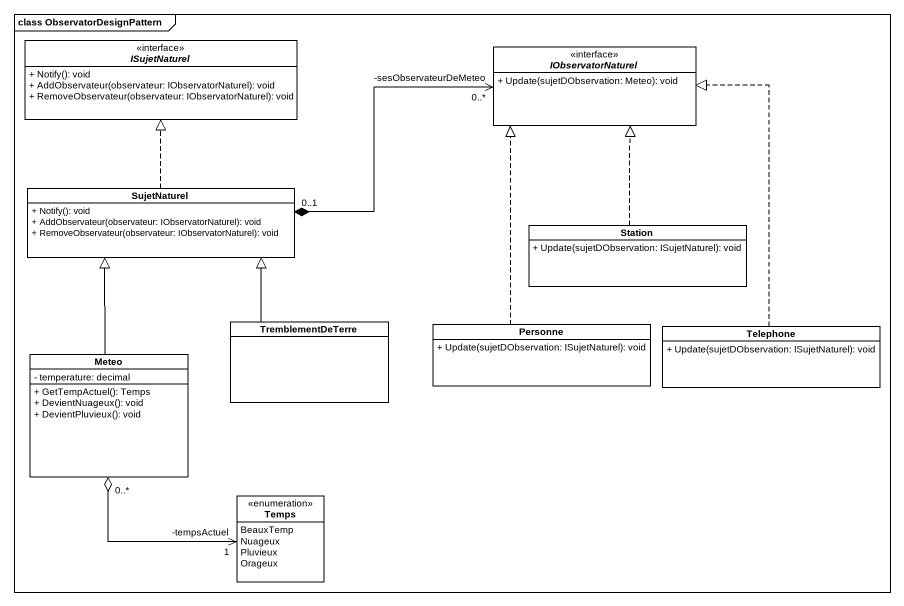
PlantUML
@startuml
mainframe class ObservatorDesignPattern
hide circle
hide empty members
skinparam classAttributeIconSize 0
interface ISujetNaturel <<interface>> {
  + Notify(): void
  + AddObservateur(observateur: IObservatorNaturel): void
  + RemoveObservateur(observateur: IObservatorNaturel): void
}
interface IObservatorNaturel <<interface>> {
  + Update(sujetDObservation: Meteo): void
}
class SujetNaturel {
  + Notify(): void
  + AddObservateur(observateur: IObservatorNaturel): void
  + RemoveObservateur(observateur: IObservatorNaturel): void
}
class Station {
  + Update(sujetDObservation: ISujetNaturel): void
}
class Meteo {
  - temperature: decimal
  + GetTempActuel(): Temps
  + DevientNuageux(): void
  + DevientPluvieux(): void
}
class TremblementDeTerre
class Personne {
  + Update(sujetDObservation: ISujetNaturel): void
}
class Telephone {
  + Update(sujetDObservation: ISujetNaturel): void
}
enum Temps {
  BeauxTemp
  Nuageux
  Pluvieux
  Orageux
}
IObservatorNaturel "-sesObservateurDeMeteo\n0..*" <-left-* "0..1" SujetNaturel
SujetNaturel .up.|> ISujetNaturel
Station .up.|> IObservatorNaturel
Meteo -up-|> SujetNaturel
TremblementDeTerre -up-|> SujetNaturel
Personne .up.|> IObservatorNaturel
Telephone .up.|> IObservatorNaturel
Temps "-tempsActuel\n1" <-up-o "0..*" Meteo
@enduml
